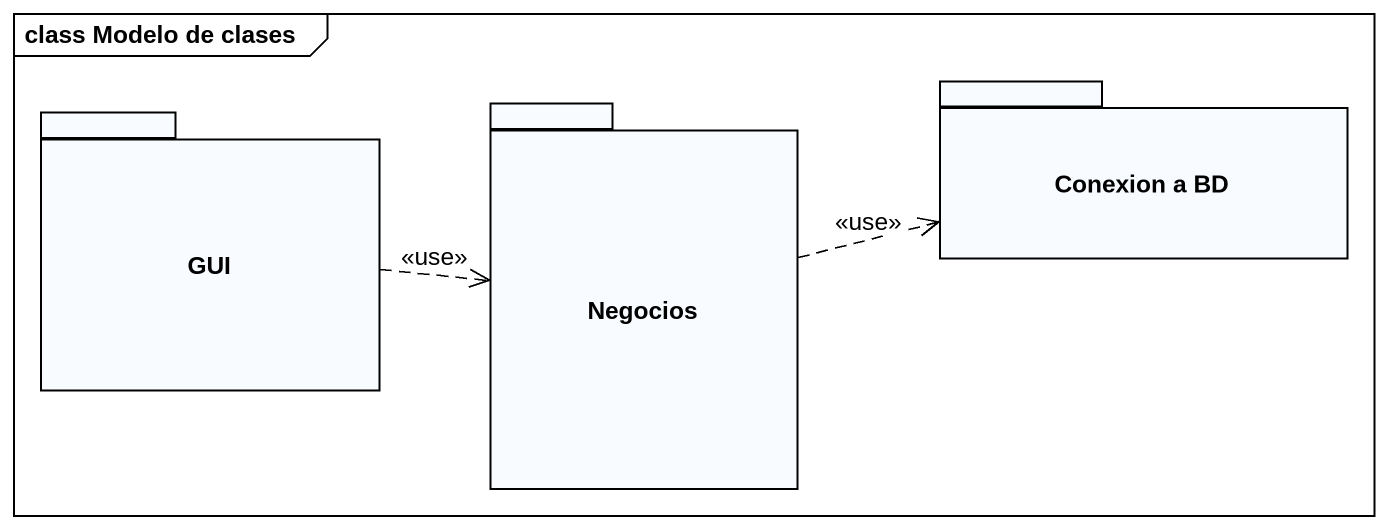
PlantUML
@startuml
mainframe class Modelo de clases
package GUI {
}
package Negocios {
}
package "Conexion a BD" as Conexion_a_BD {
}
GUI .right.> Negocios : <<use>>
Negocios .right.> Conexion_a_BD : <<use>>
@enduml
